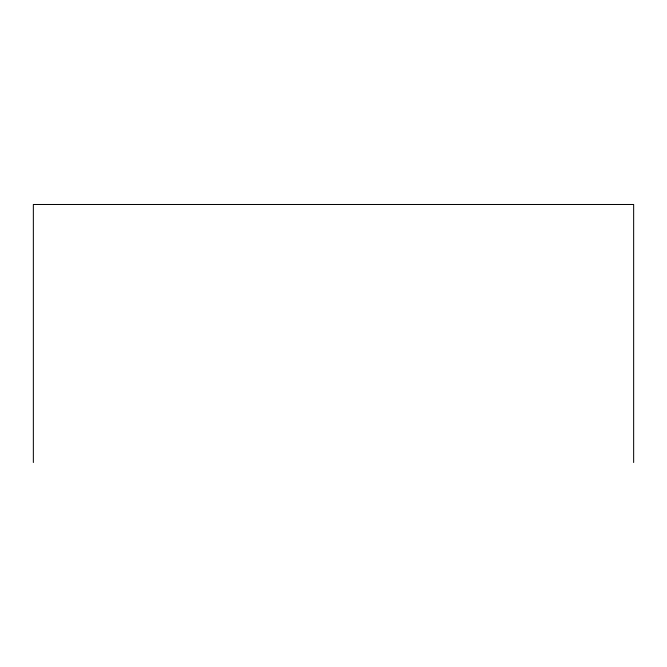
<?xml version="1.0" encoding="UTF-8"?>
<svg xmlns="http://www.w3.org/2000/svg" width="667" height="667" viewBox="0 0 667 667"><rect width="100%" height="100%" fill="white"/><g stroke="black" fill="none" stroke-linecap="round" stroke-linejoin="round"><path stroke-width="1" d="M633.65 462.514L633.65 204.486L33.35 204.486L33.35 462.514"/></g></svg>
